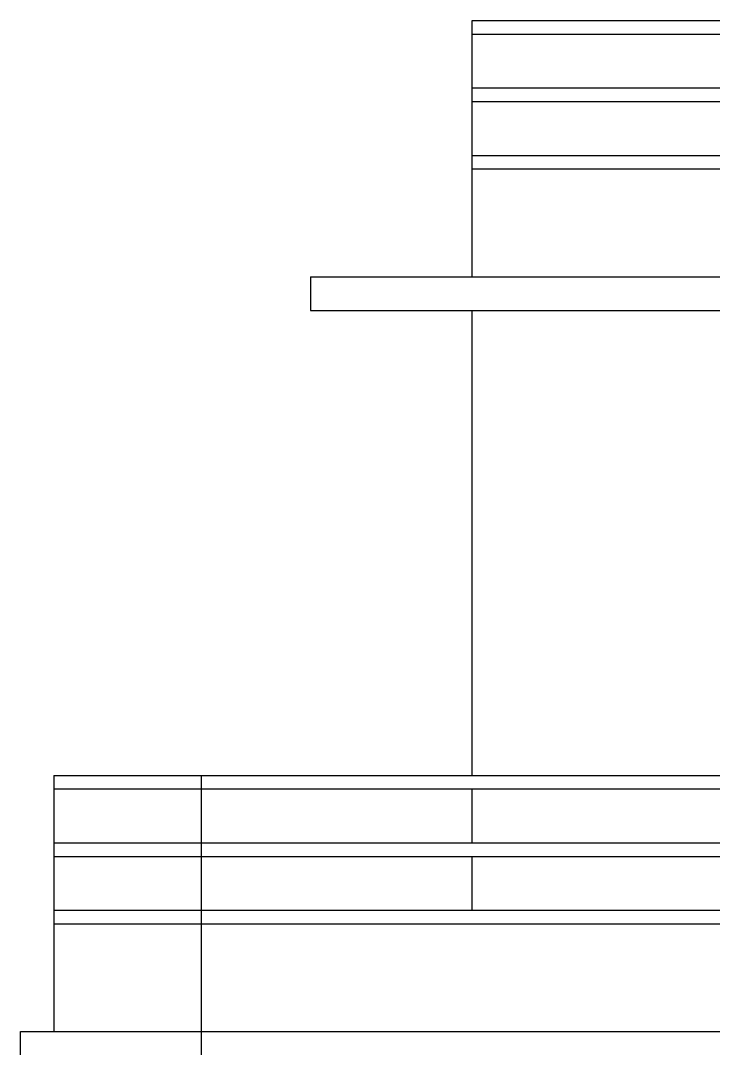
# Model space of a CAD drawing. Header units: inches. Extents: x -5096374 to -5070857, y -3259973 to -3243900.
# Drawn here: x -5072503.5 to -5072400.8, y -3259180.6 to -3259028.1 of the extents above; entities that cross this region are included whole.
import ezdxf

# ---------------------------------------------------------------- set-up
doc = ezdxf.new("R2010")
doc.units = ezdxf.units.IN
doc.header["$LTSCALE"] = 2
doc.header["$MEASUREMENT"] = 0
doc.layers.get('0').update_dxf_attribs({"linetype": 'CONTINUOUS'})

msp = doc.modelspace()

# ---------------------------------------------------------------- linework, layer by layer
at = {"ltscale": 0.5}
for p, q in [((-5072436.55, -3259028.1), (-5072073.96, -3259028.1)), ((-5072436.55, -3259066.1), (-5072436.55, -3259028.1)), ((-5072436.55, -3259030.1), (-5072073.96, -3259030.1)), ((-5072436.55, -3259038.1), (-5072073.96, -3259038.1)), ((-5072436.55, -3259040.1), (-5072073.96, -3259040.1)), ((-5072436.55, -3259048.1), (-5072073.96, -3259048.1)), ((-5072436.55, -3259050.1), (-5072073.96, -3259050.1)), ((-5072460.55, -3259066.1), (-5072055.96, -3259066.1)), ((-5072460.55, -3259066.1), (-5072460.55, -3259071.1)), ((-5072460.55, -3259071.1), (-5072055.96, -3259071.1)), ((-5072436.55, -3259140.1), (-5072436.55, -3259071.1)), ((-5072498.63, -3259140.1), (-5072073.96, -3259140.1)), ((-5072498.63, -3259140.1), (-5072498.63, -3259178.1)), ((-5072476.72, -3259178.1), (-5072476.72, -3259140.1)), ((-5072498.63, -3259142.1), (-5072073.96, -3259142.1)), ((-5072436.55, -3259150.1), (-5072436.55, -3259142.1)), ((-5072498.63, -3259150.1), (-5072073.96, -3259150.1)), ((-5072498.63, -3259152.1), (-5072073.96, -3259152.1)), ((-5072436.55, -3259160.1), (-5072436.55, -3259152.1)), ((-5072498.63, -3259160.1), (-5072073.96, -3259160.1)), ((-5072498.63, -3259162.1), (-5072073.96, -3259162.1)), ((-5072503.54, -3259178.1), (-5072068.96, -3259178.1)), ((-5072503.54, -3259183.1), (-5072503.54, -3259178.1)), ((-5072476.72, -3259402.1), (-5072476.72, -3259178.1))]:
    msp.add_line(p, q, dxfattribs=at)

doc.saveas('drawing.dxf')
